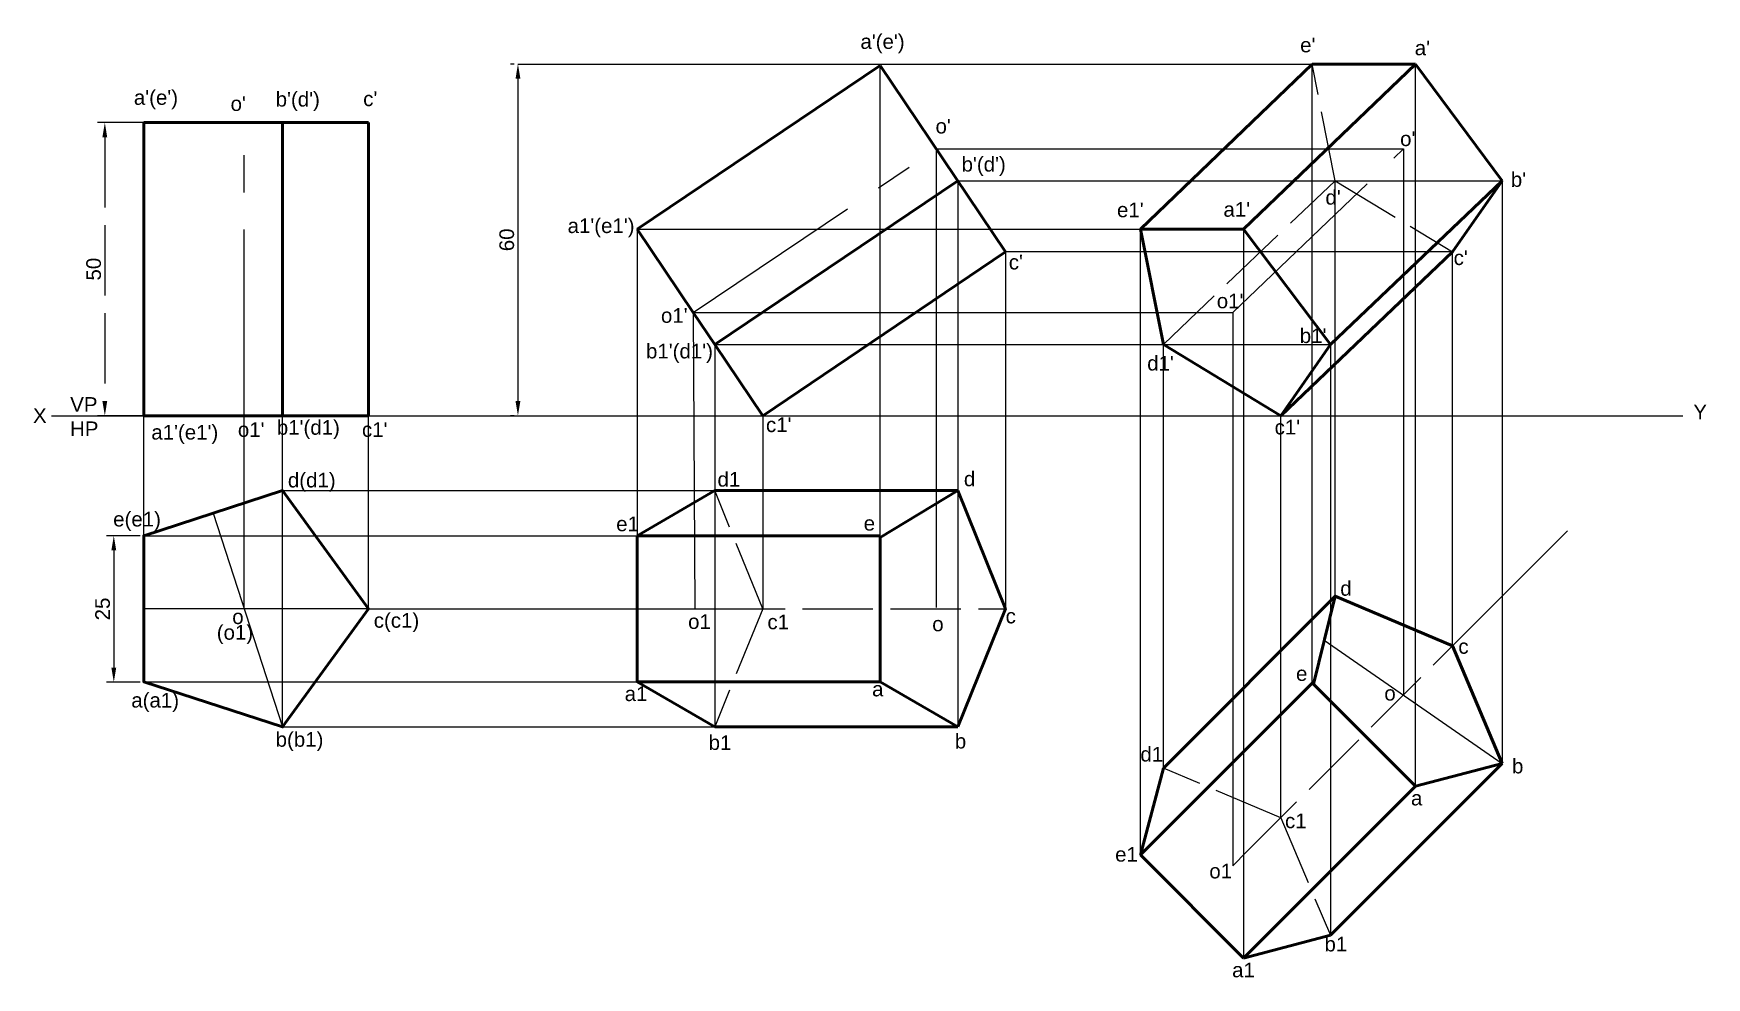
# Paper-space layout 'Layout3' of a CAD drawing. Header units: millimetres. Extents: x -7 to 278, y -1 to 160.
import ezdxf

# ---------------------------------------------------------------- set-up
doc = ezdxf.new("R2010")
doc.units = ezdxf.units.MM
doc.linetypes.add('ACAD_ISO02W100', pattern=[15, 12, -3])
doc.linetypes.add('CENTER', pattern=[50.8, 31.75, -6.35, 6.35, -6.35])
doc.styles.get("Standard").update_dxf_attribs({"font": 'arial.ttf'})
doc.dimstyles.new('ISO-25', dxfattribs={"dimtxt": 2.5, "dimasz": 2.5, "dimexe": 1.25, "dimexo": 0.625, "dimtad": 1, "dimtxsty": 'Standard', "dimcen": 2.5, "dimadec": 0, "dimazin": 0, "dimtfac": 1, "dimtmove": 0, "dimatfit": 3, "dimfxl": 1, "dimarcsym": 0})

# ---------------------------------------------------------------- blocks, each defined once
blk = doc.blocks.new('*D33')
at = {"color": 0, "lineweight": -2, "transparency": 16777216}
for p, q in [((10.84, 74.44), (5.11, 74.44)), ((6.36, 71.94), (6.36, 51.94)), ((10.84, 49.44), (5.11, 49.44))]:
    blk.add_line(p, q, dxfattribs=at)
at = {"color": 0, "lineweight": 40, "transparency": 16777216}
for points in [[(5.95, 71.94), (6.78, 71.94), (6.36, 74.44)], [(5.95, 51.94), (6.78, 51.94), (6.36, 49.44)]]:
    blk.add_solid(points, dxfattribs=at)
at = {"layer": 'Defpoints', "color": 0, "lineweight": 40, "transparency": 16777216}
for p in [(11.47, 74.44), (6.36, 49.44), (11.47, 49.44)]:
    blk.add_point(p, dxfattribs=at)
at = {"color": 0, "transparency": 16777216, "insert": (4.46, 61.94), "char_height": 2.5, "attachment_point": 5, "rotation": 90}
blk.add_mtext('25', dxfattribs=at)
blk = doc.blocks.new('*D34')
at = {"color": 0, "lineweight": -2, "transparency": 16777216}
for p, q in [((74.72, 154.92), (74.09, 154.92)), ((75.34, 152.42), (75.34, 97.42)), ((74.72, 94.92), (74.09, 94.92))]:
    blk.add_line(p, q, dxfattribs=at)
at = {"color": 0, "lineweight": 40, "transparency": 16777216}
for points in [[(74.93, 152.42), (75.76, 152.42), (75.34, 154.92)], [(74.93, 97.42), (75.76, 97.42), (75.34, 94.92)]]:
    blk.add_solid(points, dxfattribs=at)
at = {"layer": 'Defpoints', "color": 0, "lineweight": 40, "transparency": 16777216}
for p in [(75.34, 154.92), (75.34, 94.92), (75.34, 94.92)]:
    blk.add_point(p, dxfattribs=at)
at = {"color": 0, "transparency": 16777216, "insert": (73.44, 124.92), "char_height": 2.5, "attachment_point": 5, "rotation": 90}
blk.add_mtext('60', dxfattribs=at)
blk = doc.blocks.new('*D35')
at = {"color": 0, "linetype": 'ACAD_ISO02W100', "lineweight": -2, "transparency": 16777216}
for p, q in [((27.99, 144.92), (3.58, 144.92)), ((4.83, 142.42), (4.83, 97.42)), ((27.99, 94.92), (3.58, 94.92))]:
    blk.add_line(p, q, dxfattribs=at)
at = {"color": 0, "linetype": 'ACAD_ISO02W100', "lineweight": 40, "transparency": 16777216}
for points in [[(4.41, 142.42), (5.24, 142.42), (4.83, 144.92)], [(4.41, 97.42), (5.24, 97.42), (4.83, 94.92)]]:
    blk.add_solid(points, dxfattribs=at)
at = {"layer": 'Defpoints', "color": 0, "linetype": 'ACAD_ISO02W100', "lineweight": 40, "transparency": 16777216}
for p in [(28.62, 144.92), (4.83, 94.92), (28.62, 94.92)]:
    blk.add_point(p, dxfattribs=at)
at = {"color": 0, "linetype": 'ACAD_ISO02W100', "lineweight": 40, "transparency": 16777216, "insert": (2.93, 119.92), "char_height": 2.5, "attachment_point": 5, "rotation": 90}
blk.add_mtext('50', dxfattribs=at)

psp = doc.layouts.new('Layout3')

# ---------------------------------------------------------------- linework, layer by layer
for p, q in [((75.345, 154.922), (228.522, 154.922)), ((137.151, 49.526), (137.151, 154.659)), ((210.903, 49.299), (210.903, 154.922)), ((228.522, 31.681), (228.522, 154.922)), ((146.733, 140.439), (146.733, 62.177)), ((146.733, 140.439), (226.478, 140.439)), ((226.478, 140.439), (226.478, 47.255)), ((150.393, 135.008), (150.393, 41.826)), ((150.393, 135.008), (243.329, 135.008)), ((214.822, 64.107), (214.822, 135.008)), ((243.329, 135.008), (243.329, 35.6)), ((95.686, 126.718), (95.686, 74.441)), ((95.686, 126.718), (199.202, 126.718)), ((181.583, 19.979), (181.583, 126.718)), ((199.202, 126.718), (199.202, 2.361)), ((158.577, 122.862), (158.577, 61.983)), ((234.863, 122.862), (158.577, 122.862)), ((234.863, 55.64), (234.863, 122.862)), ((105.268, 112.499), (105.526, 61.983)), ((105.268, 112.499), (197.363, 112.499)), ((197.363, 112.499), (197.363, 18.116)), ((108.928, 107.067), (108.928, 41.826)), ((108.928, 107.067), (214.009, 107.067)), ((185.502, 34.786), (185.502, 107.067)), ((214.009, 107.067), (214.009, 6.28)), ((117.112, 94.922), (117.112, 61.983)), ((205.543, 26.32), (205.543, 94.922)), ((35.166, 82.141), (150.393, 82.141)), ((11.47, 74.441), (95.686, 74.441)), ((254.504, 75.281), (234.863, 55.64)), ((105.526, 61.966), (108.928, 61.983)), ((212.963, 56.602), (243.329, 35.6)), ((11.47, 49.526), (95.686, 49.526)), ((35.166, 41.826), (150.393, 41.826)), ((197.363, 18.116), (199.756, 20.533))]:
    psp.add_line(p, q)
at = {"linetype": 'ByBlock', "lineweight": 50}
for p, q in [((95.686, 126.718), (137.151, 154.659)), ((137.151, 154.659), (158.577, 122.862)), ((11.47, 94.922), (11.47, 144.922)), ((11.47, 144.922), (49.811, 144.922)), ((35.166, 94.922), (35.166, 144.922)), ((49.811, 144.922), (49.811, 94.922)), ((108.928, 107.067), (150.393, 135.008)), ((158.577, 122.862), (117.112, 94.922))]:
    psp.add_line(p, q, dxfattribs=at)
at = {"lineweight": 50}
for p, q in [((210.903, 154.922), (181.583, 126.718)), ((199.202, 126.718), (228.522, 154.922)), ((228.522, 154.922), (210.903, 154.922)), ((243.329, 135.008), (228.522, 154.922)), ((214.009, 107.067), (243.329, 135.008)), ((234.863, 122.862), (243.329, 135.008)), ((185.502, 107.067), (181.583, 126.718)), ((181.583, 126.718), (199.202, 126.718)), ((199.202, 126.718), (214.009, 107.067)), ((205.543, 94.922), (234.863, 122.862)), ((205.543, 94.922), (185.502, 107.067)), ((214.009, 107.067), (205.543, 94.922)), ((95.686, 74.441), (108.928, 82.141)), ((108.928, 82.141), (150.393, 82.141)), ((137.151, 74.157), (150.393, 82.141)), ((150.393, 82.141), (158.577, 61.983)), ((95.686, 74.441), (95.686, 49.526)), ((95.686, 74.441), (137.151, 74.441)), ((137.151, 49.526), (137.151, 74.157)), ((185.502, 34.786), (214.822, 64.107)), ((211.105, 49.098), (214.822, 64.107)), ((214.822, 64.107), (234.863, 55.64)), ((158.577, 61.983), (150.393, 41.826)), ((234.863, 55.64), (243.329, 35.6)), ((95.686, 49.526), (137.151, 49.526)), ((95.686, 49.526), (108.928, 41.826)), ((150.393, 41.826), (137.151, 49.526)), ((181.583, 19.979), (210.903, 49.299)), ((228.522, 31.681), (211.105, 49.098)), ((108.928, 41.826), (150.393, 41.826)), ((181.583, 19.979), (185.502, 34.786)), ((214.009, 6.28), (243.329, 35.6)), ((243.329, 35.6), (228.522, 31.681)), ((199.202, 2.361), (228.522, 31.681)), ((181.583, 19.979), (199.202, 2.361)), ((199.202, 2.361), (214.009, 6.28))]:
    psp.add_line(p, q, dxfattribs=at)
at = {"linetype": 'ACAD_ISO02W100'}
for p, q in [((214.822, 135.008), (210.903, 154.922)), ((185.502, 107.067), (214.822, 135.008)), ((214.822, 135.008), (234.863, 122.862)), ((117.112, 61.983), (108.928, 82.141)), ((108.928, 61.983), (158.577, 61.983)), ((117.112, 61.983), (108.928, 41.826)), ((199.756, 20.533), (234.863, 55.64)), ((205.543, 26.32), (185.502, 34.786)), ((205.543, 26.32), (214.009, 6.28))]:
    psp.add_line(p, q, dxfattribs=at)
at = {"linetype": 'CENTER'}
for p, q in [((28.616, 94.922), (28.616, 144.922)), ((105.268, 112.499), (146.733, 140.439)), ((197.363, 112.499), (226.478, 140.439))]:
    psp.add_line(p, q, dxfattribs=at)
at = {"linetype": 'CENTER', "lineweight": 50}
for p, q in [((95.686, 126.718), (105.268, 112.499)), ((105.268, 112.499), (108.928, 107.067)), ((108.928, 107.067), (117.112, 94.922)), ((11.47, 94.922), (28.616, 94.922)), ((28.616, 94.922), (35.166, 94.922)), ((35.166, 94.922), (49.811, 94.922))]:
    psp.add_line(p, q, dxfattribs=at)
at = {"linetype": 'ByBlock'}
for p, q in [((-4.25, 94.922), (274.145, 94.922)), ((11.47, 74.441), (11.47, 94.922)), ((28.616, 61.983), (28.616, 94.922)), ((35.166, 41.826), (35.166, 94.922)), ((49.811, 61.983), (49.811, 94.922)), ((23.318, 78.291), (35.166, 41.826)), ((49.811, 61.983), (11.47, 61.983)), ((49.811, 61.983), (105.526, 61.966))]:
    psp.add_line(p, q, dxfattribs=at)
at = {"linetype": 'ByBlock', "lineweight": 50}
psp.add_lwpolyline([(49.811, 61.983), (35.166, 82.141), (11.47, 74.441), (11.47, 49.526), (35.166, 41.826)], close=True, dxfattribs=at)

# ---------------------------------------------------------------- texts
at = {"char_height": 2.5, "attachment_point": 1}
for s, width, insert in [("a'(e')", 4.79034, (133.796, 160.002)), ("e'", 2.66327, (208.849, 159.418)), ("a'", 2.33036, (228.407, 158.919)), ("a'(e')", 3.66065, (9.784, 150.463)), ("o'", 3.95948, (26.295, 149.417)), ("b'(d')", 2.98829, (33.989, 150.164)), ("c'", 4.10889, (48.931, 150.239)), ("o'", 2.36034, (146.617, 145.57)), ("o'", 2.77759, (225.908, 143.422)), ("b'(d')", 1.86343, (151.062, 139.072)), ("b'", 2.08068, (244.803, 136.466)), ("a1'", 3.97803, (195.754, 131.364)), ("d'", 2.87998, (213.166, 133.429)), ("a1'(e1')", 7.05552, (83.815, 128.582)), ("e1'", 4.2016, (177.588, 131.285)), ("c'", 4.75225, (235.048, 123.127)), ("c'", 5.95648, (159.117, 122.367)), ("o1'", 2.94223, (194.614, 115.75)), ("o1'", 5.53161, (99.75, 113.267)), ("b1'", 2.92982, (208.784, 109.82)), ("b1'(d1')", 6.6229, (97.196, 107.19)), ("d1'", 3.88701, (182.744, 105.128)), ('VP', 5.90222, (-1.075, 98.082)), ('X', 5.60268, (-7.429, 96.172)), ("b1'(d1)", 2.39859, (34.186, 94.169)), ("c1'", 3.77106, (117.677, 94.622)), ('Y', 4.14816, (275.958, 96.823)), ('HP', 6.24941, (-1.105, 93.929)), ("a1'(e1')", 2.33686, (12.764, 93.351)), ("o1'", 2.78915, (27.539, 93.803)), ("c1'", 3.4676, (48.721, 93.803)), ("c1'", 2.37847, (204.49, 94.216)), ('d(d1)', 1.32929, (36.074, 85.18)), ('d1', 3.13003, (109.402, 85.317)), ('d', 1.94062, (151.457, 85.388)), ('e(e1)', 3.43845, (6.253, 78.517)), ('e1', 3.57065, (92.115, 77.714)), ('e', 3.58378, (134.355, 77.813)), ('d', 1.31452, (215.695, 66.702)), ('o', 4.70316, (26.58, 61.87)), ('c(c1)', 2.72501, (50.731, 61.241)), ('o1', 2.19721, (104.381, 61.041)), ('c1', 2.2566, (117.921, 60.981)), ('o', 2.29992, (146.053, 60.642)), ('c', 3.1929, (158.577, 61.983)), ('(o1)', 4.08752, (23.935, 59.199)), ('c', 4.14062, (235.85, 56.797)), ('e', 1.83964, (208.144, 52.17)), ('a1', 2.83902, (93.562, 48.726)), ('a', 2.48412, (135.788, 49.526)), ('a(a1)', 2.04376, (9.345, 47.627)), ('o', 2.14214, (223.217, 48.814)), ('b(b1)', 2.9521, (33.984, 40.934)), ('b1', 3.43954, (107.889, 40.394)), ('b', 2.94879, (149.909, 40.633)), ('d1', 3.91904, (181.583, 38.414)), ('b', 2.56746, (245.006, 36.385)), ('a', 4.30739, (227.763, 30.922)), ('c1', 4.07358, (206.263, 27.04)), ('e1', 2.86631, (177.272, 21.333)), ('o1', 2.96868, (193.344, 18.469)), ('b1', 4.80805, (213.002, 6.013)), ('a1', 6.03972, (197.234, 1.592))]:
    psp.add_mtext_dynamic_manual_height_columns(s, width=width, gutter_width=12.5, heights=[0], dxfattribs=dict(at, insert=insert))

# ---------------------------------------------------------------- dimensions: what is measured, and where the dimension line sits
for base, p1, p2, picture, middle in [((75.345, 94.922), (75.345, 154.922), (75.345, 94.922), '*D34', (73.443, 124.922)), ((6.364, 49.441), (11.47, 74.441), (11.47, 49.441), '*D33', (4.463, 61.941))]:
    dim = psp.add_linear_dim(base=base, p1=p1, p2=p2, angle=90, dimstyle='ISO-25')
    dim.commit()
    dim.dimension.update_dxf_attribs({"geometry": picture, "text_midpoint": middle})
at = {"linetype": 'ACAD_ISO02W100', "lineweight": 40}
dim = psp.add_linear_dim(base=(4.828, 94.922), p1=(28.616, 144.922), p2=(28.616, 94.922), angle=90, dimstyle='ISO-25', dxfattribs=at)
dim.commit()
dim.dimension.update_dxf_attribs({"geometry": '*D35', "text_midpoint": (2.926, 119.922)})

doc.saveas('drawing.dxf')
